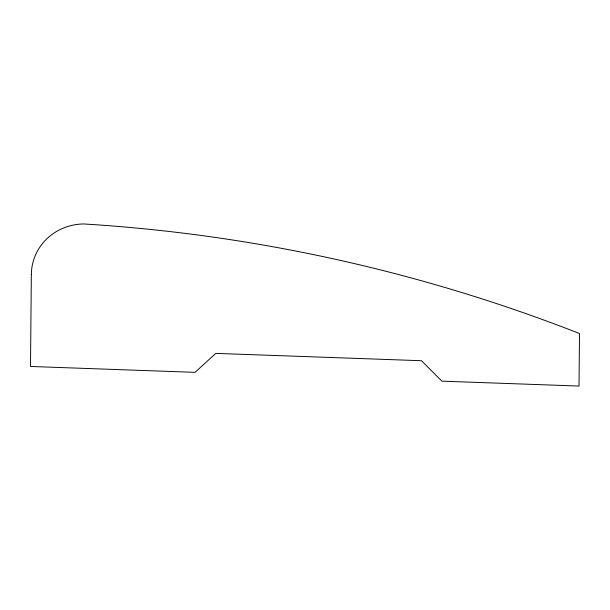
<?xml version="1.0" encoding="UTF-8"?>
<svg xmlns="http://www.w3.org/2000/svg" width="610" height="610" viewBox="0 0 610 610"><rect width="100%" height="100%" fill="white"/><g stroke="black" fill="none" stroke-linecap="round" stroke-linejoin="round"><path stroke-width="0.91" d="M31.339 274.538L30.5 366.465L195.055 372.344L215.803 353.381L421.502 360.723L441.892 381.158L579.02 386.054L579.5 333.525A1556.529 1478.655 16.9 0 0 93.117 224.564L83.471 223.946A55.083 52.323 16.9 0 0 31.339 274.538"/></g></svg>
